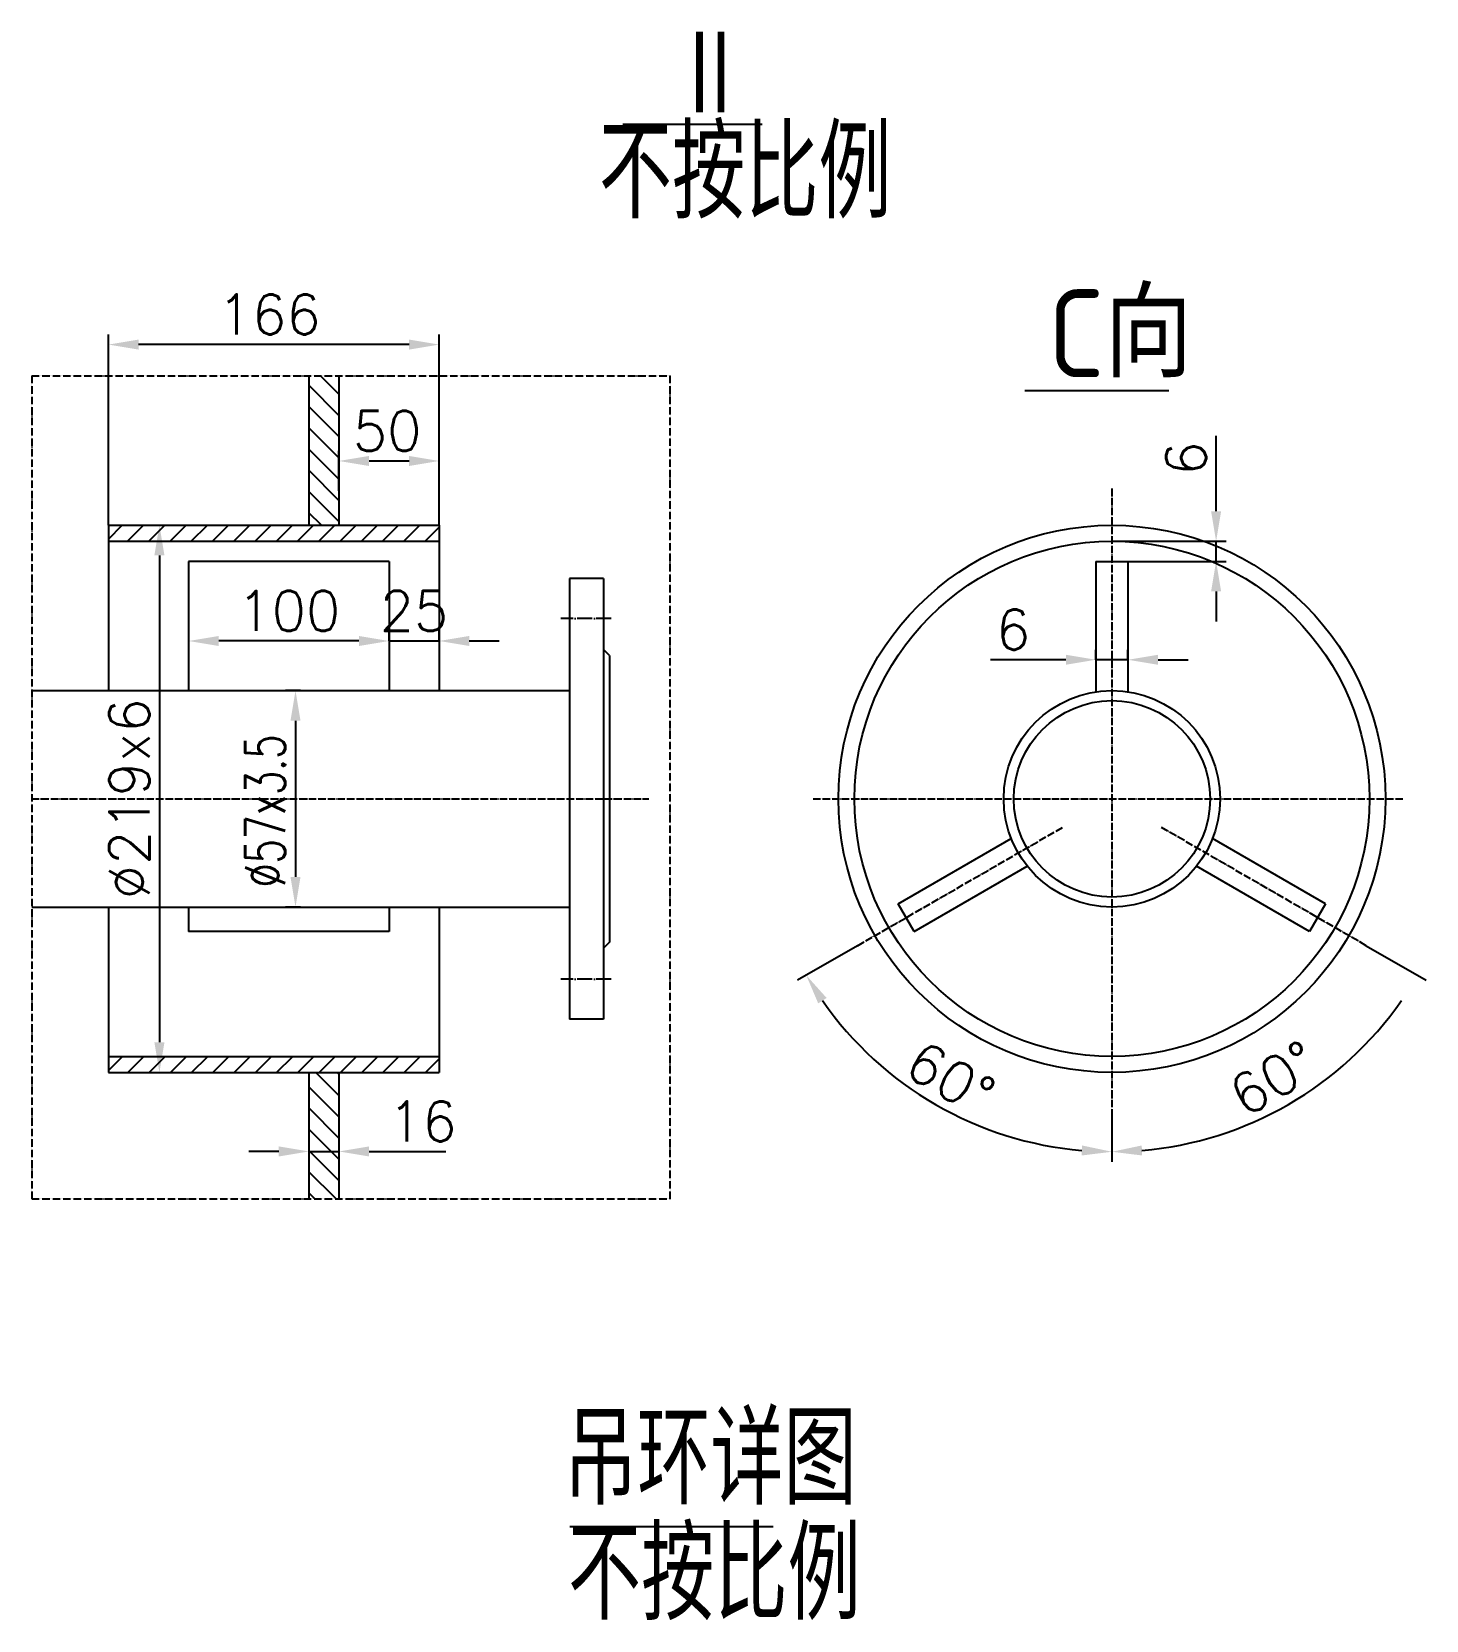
# Model space of a CAD drawing. Header units: millimetres. Extents: x 352 to 14123, y 79 to 19556.
# Drawn here: x 6599 to 8826, y 7159 to 9695 of the extents above; entities that cross this region are included whole.
import ezdxf

# ---------------------------------------------------------------- set-up
doc = ezdxf.new("R2010")
doc.units = ezdxf.units.MM
doc.linetypes.add('ACAD_ISO04W100', pattern=[30.5, 24, -3, 0.5, -3])
doc.linetypes.add('ACAD_ISO05W100', pattern=[33, 24, -3, 0, -3, 0, -3])
for name, color, linetype in [('6文字层', 3, 'Continuous'), ('LAYER1', 1, 'ACAD_ISO04W100'), ('LAYER2', 2, 'Continuous'), ('LAYER3', 3, 'Continuous')]:
    doc.layers.add(name, color=color, linetype=linetype)
doc.styles.add('HZ', font='txt', dxfattribs={"bigfont": 'hztxt'})
doc.styles.get("Standard").update_dxf_attribs({"font": 'txt.shx', "bigfont": 'gbcbig.shx'})

msp = doc.modelspace()

# ---------------------------------------------------------------- linework, layer by layer
at = {"layer": 'LAYER1', "ltscale": 0.5}
for p, q in [((8324.35333, 8965.76783), (8324.35333, 7969.70982)), ((6599.43196, 8470.23732), (7585.08907, 8470.23732)), ((7847.00468, 8470.23732), (8788.90512, 8470.23732)), ((7918.09151, 8235.68195), (8246.48834, 8425.28195)), ((8730.61516, 8235.68195), (8402.21832, 8425.28195))]:
    msp.add_line(p, q, dxfattribs=at)
at = {"layer": 'LAYER1', "linetype": 'ACAD_ISO04W100'}
for p, q in [((7524.81649, 8758.23732), (7444.24586, 8758.23732)), ((7524.81649, 8182.23732), (7444.24586, 8182.23732))]:
    msp.add_line(p, q, dxfattribs=at)
at = {"layer": 'LAYER2'}
for p, q in [((7041.97134, 9145.75095), (7041.97134, 8907.03732)), ((7089.97134, 9145.75095), (7089.97134, 8907.03732)), ((6721.97134, 8907.03732), (7249.97134, 8907.03732)), ((6721.97134, 8907.03732), (6721.97134, 8643.03732)), ((7249.97134, 8907.03732), (7249.97134, 8643.03732)), ((6721.97134, 8881.43732), (7249.97134, 8881.43732)), ((7169.97134, 8849.43732), (6849.97134, 8849.43732)), ((6849.97134, 8849.43732), (6849.97134, 8643.03732)), ((7169.97134, 8849.43732), (7169.97134, 8643.03732)), ((8298.75333, 8849.43732), (8298.75333, 8641.13051)), ((8298.75333, 8849.43732), (8349.95333, 8849.43732)), ((8349.95333, 8849.43732), (8349.95333, 8641.13051)), ((7457.97134, 8822.23732), (7457.97134, 8118.23732)), ((7512.37134, 8822.23732), (7457.97134, 8822.23732)), ((7512.37134, 8822.23732), (7512.37134, 8118.23732)), ((7521.97134, 8699.03732), (7512.37134, 8708.63732)), ((7521.97134, 8699.03732), (7521.97134, 8241.43732)), ((6599.43196, 8643.03732), (7457.97134, 8643.03732)), ((7983.1565, 8302.80757), (8163.5555, 8406.96098)), ((8665.55017, 8302.80757), (8485.15117, 8406.96098)), ((8008.7565, 8258.46707), (8189.1555, 8362.62048)), ((8639.95017, 8258.46707), (8459.55117, 8362.62048)), ((6599.43196, 8297.43732), (7457.97134, 8297.43732)), ((6721.97134, 8297.43732), (6721.97134, 8033.43732)), ((6849.97134, 8297.43732), (6849.97134, 8258.46707)), ((7169.97134, 8297.43732), (7169.97134, 8258.46707)), ((7249.97134, 8297.43732), (7249.97134, 8033.43732)), ((8008.7565, 8258.46707), (7983.1565, 8302.80757)), ((8665.55017, 8302.80757), (8639.95017, 8258.46707)), ((7169.97134, 8258.46707), (6849.97134, 8258.46707)), ((7521.97134, 8241.43732), (7512.37134, 8231.83732)), ((7512.37134, 8118.23732), (7457.97134, 8118.23732)), ((6721.97134, 8059.03732), (7249.97134, 8059.03732)), ((6721.97134, 8033.43732), (7249.97134, 8033.43732)), ((7041.97134, 8033.43732), (7041.97134, 7831.26728)), ((7089.97134, 8033.43732), (7089.97134, 7831.26728))]:
    msp.add_line(p, q, dxfattribs=at)
for radius in [436.8, 411.2, 172.8, 156.8]:
    msp.add_circle((8324.35333, 8470.23732), radius, dxfattribs=at)
at = {"layer": 'LAYER3', "linetype": 'ByBlock', "ltscale": 2}
for p, q in [((7543.36756, 9547.42643), (7765.86981, 9547.42643)), ((6721.97134, 8907.03732), (6721.97134, 9211.59532)), ((7249.97134, 8948.34205), (7249.97134, 9211.59532)), ((7201.97134, 9195.59532), (6769.97134, 9195.59532)), ((7089.97134, 9116.55248), (7060.77287, 9145.75095)), ((7089.97134, 9082.61135), (7041.97134, 9130.61135)), ((8415.32145, 9121.97201), (8185.2531, 9121.97201)), ((7089.97134, 9048.67023), (7041.97134, 9096.67023)), ((7089.97134, 9014.7291), (7041.97134, 9062.7291)), ((8490.75593, 8929.43732), (8490.75593, 9049.7926)), ((7089.97134, 8980.78797), (7041.97134, 9028.78797)), ((7089.97134, 8962.19642), (7089.97134, 9025.73604)), ((7137.97134, 9009.73604), (7201.97134, 9009.73604)), ((7249.97134, 8907.03732), (7249.97134, 9025.73604)), ((7089.97134, 8946.84685), (7041.97134, 8994.84685)), ((7089.97134, 8912.90572), (7041.97134, 8960.90572)), ((6721.97134, 8884.95335), (6744.05531, 8907.03732)), ((6752.39643, 8881.43732), (6777.99643, 8907.03732)), ((6786.33756, 8881.43732), (6811.93756, 8907.03732)), ((6788.27212, 8907.03732), (6819.26887, 8907.03732)), ((6820.27869, 8881.43732), (6845.87869, 8907.03732)), ((6854.21981, 8881.43732), (6879.81981, 8907.03732)), ((6888.16094, 8881.43732), (6913.76094, 8907.03732)), ((6922.10206, 8881.43732), (6947.70206, 8907.03732)), ((6956.04319, 8881.43732), (6981.64319, 8907.03732)), ((6989.98431, 8881.43732), (7015.58431, 8907.03732)), ((7023.92544, 8881.43732), (7049.52544, 8907.03732)), ((7061.89861, 8907.03732), (7041.97134, 8926.9646)), ((7057.86656, 8881.43732), (7083.46656, 8907.03732)), ((7091.80769, 8881.43732), (7117.40769, 8907.03732)), ((7125.74882, 8881.43732), (7151.34882, 8907.03732)), ((7159.68994, 8881.43732), (7185.28994, 8907.03732)), ((7193.63107, 8881.43732), (7219.23107, 8907.03732)), ((7227.57219, 8881.43732), (7249.97134, 8903.83647)), ((8324.35333, 8881.43732), (8506.75593, 8881.43732)), ((8490.75593, 8849.43732), (8490.75593, 8881.43732)), ((6803.26887, 8859.03732), (6803.26887, 8081.43732)), ((8349.95333, 8849.43732), (8506.75593, 8849.43732)), ((8490.75593, 8801.43732), (8490.75593, 8753.43732)), ((6849.97134, 8746.23732), (6849.97134, 8706.2914)), ((7169.97134, 8746.23732), (7169.97134, 8706.2914)), ((7169.97134, 8722.2914), (7169.97134, 8738.2914)), ((7249.97134, 8722.2914), (7249.97134, 8738.2914)), ((7121.97134, 8722.2914), (6897.97134, 8722.2914)), ((7121.97134, 8722.2914), (7073.97134, 8722.2914)), ((7169.97134, 8722.2914), (7249.97134, 8722.2914)), ((7297.97134, 8722.2914), (7345.97134, 8722.2914)), ((8298.75333, 8692.3078), (8298.75333, 8708.3078)), ((8349.95333, 8692.3078), (8349.95333, 8708.3078)), ((8250.75333, 8692.3078), (8130.39806, 8692.3078)), ((8349.95333, 8692.3078), (8298.75333, 8692.3078)), ((8397.95333, 8692.3078), (8445.95333, 8692.3078)), ((7028.70165, 8643.03732), (7004.59147, 8643.03732)), ((7020.59147, 8595.03732), (7020.59147, 8345.43732)), ((7028.70165, 8297.43732), (7004.59147, 8297.43732)), ((7918.09151, 8235.68195), (7822.42876, 8180.45104)), ((8730.61516, 8235.68195), (8826.2779, 8180.45104)), ((6721.97134, 8036.42522), (6744.58345, 8059.03732)), ((6752.92457, 8033.43732), (6778.52457, 8059.03732)), ((6786.8657, 8033.43732), (6812.4657, 8059.03732)), ((6820.80682, 8033.43732), (6846.40682, 8059.03732)), ((6854.74795, 8033.43732), (6880.34795, 8059.03732)), ((6888.68907, 8033.43732), (6914.28907, 8059.03732)), ((6922.6302, 8033.43732), (6948.2302, 8059.03732)), ((6956.57133, 8033.43732), (6982.17133, 8059.03732)), ((6990.51245, 8033.43732), (7016.11245, 8059.03732)), ((7024.45358, 8033.43732), (7050.05358, 8059.03732)), ((7058.3947, 8033.43732), (7083.9947, 8059.03732)), ((7092.33583, 8033.43732), (7117.93583, 8059.03732)), ((7126.27695, 8033.43732), (7151.87695, 8059.03732)), ((7160.21808, 8033.43732), (7185.81808, 8059.03732)), ((7194.1592, 8033.43732), (7219.7592, 8059.03732)), ((7228.10033, 8033.43732), (7249.97134, 8055.30834)), ((6788.27212, 8033.43732), (6819.26887, 8033.43732)), ((7089.97134, 7996.49534), (7053.02935, 8033.43732)), ((7089.97134, 8030.43646), (7086.97048, 8033.43732)), ((7089.97134, 7962.55421), (7041.97134, 8010.55421)), ((7089.97134, 7928.61308), (7041.97134, 7976.61308)), ((8324.35333, 7969.70982), (8324.35333, 7890.66475)), ((8324.35333, 7969.70982), (8324.35333, 7890.66475)), ((7089.97134, 7894.67196), (7041.97134, 7942.67196)), ((7041.97134, 7932.3523), (7041.97134, 7891.17982)), ((7089.97134, 7932.3523), (7089.97134, 7891.17982)), ((6993.97134, 7907.17982), (6945.97134, 7907.17982)), ((7089.97134, 7860.73083), (7041.97134, 7908.73083)), ((7041.97134, 7907.17982), (7089.97134, 7907.17982)), ((7137.97134, 7907.17982), (7260.5137, 7907.17982)), ((7085.49377, 7831.26728), (7041.97134, 7874.78971)), ((7051.55264, 7831.26728), (7041.97134, 7840.84858)), ((7458.50224, 7308.49967), (7783.13358, 7308.49967))]:
    msp.add_line(p, q, dxfattribs=at)
at = {"layer": 'LAYER3', "linetype": 'ACAD_ISO05W100', "ltscale": 0.5}
for p, q in [((6599.43196, 9145.75095), (7619.08222, 9145.75095)), ((6599.43196, 9145.75095), (6599.43196, 7831.26728)), ((7619.08222, 7831.26728), (7619.08222, 9145.75095)), ((6599.43196, 7831.26728), (7619.08222, 7831.26728))]:
    msp.add_line(p, q, dxfattribs=at)
at = {"layer": 'LAYER3', "linetype": 'ByBlock', "ltscale": 2}
for start, end in [(214.88141101, 265.11858899), (274.88141101, 325.11858899)]:
    msp.add_arc((8324.35333, 8470.23732), 563.57257, start, end, dxfattribs=at)
for points in [[(6769.97134, 9203.59532), (6769.97134, 9187.59532), (6721.97134, 9195.59532)], [(7201.97134, 9203.59532), (7201.97134, 9187.59532), (7249.97134, 9195.59532)], [(7137.97134, 9017.73604), (7137.97134, 9001.73604), (7089.97134, 9009.73604)], [(7201.97134, 9017.73604), (7201.97134, 9001.73604), (7249.97134, 9009.73604)], [(8482.75593, 8929.43732), (8498.75593, 8929.43732), (8490.75593, 8881.43732)], [(6795.26887, 8859.03732), (6811.26887, 8859.03732), (6803.26887, 8907.03732)], [(8482.75593, 8801.43732), (8498.75593, 8801.43732), (8490.75593, 8849.43732)], [(6897.97134, 8730.2914), (6897.97134, 8714.2914), (6849.97134, 8722.2914)], [(7121.97134, 8730.2914), (7121.97134, 8714.2914), (7169.97134, 8722.2914)], [(7121.97134, 8730.2914), (7121.97134, 8714.2914), (7169.97134, 8722.2914)], [(7297.97134, 8730.2914), (7297.97134, 8714.2914), (7249.97134, 8722.2914)], [(8250.75333, 8700.3078), (8250.75333, 8684.3078), (8298.75333, 8692.3078)], [(8397.95333, 8700.3078), (8397.95333, 8684.3078), (8349.95333, 8692.3078)], [(7012.59147, 8595.03732), (7028.59147, 8595.03732), (7020.59147, 8643.03732)], [(7012.59147, 8345.43732), (7028.59147, 8345.43732), (7020.59147, 8297.43732)], [(7855.28207, 8143.65017), (7868.78522, 8152.23299), (7836.28517, 8188.45104)], [(6795.26887, 8081.43732), (6811.26887, 8081.43732), (6803.26887, 8033.43732)], [(6993.97134, 7915.17982), (6993.97134, 7899.17982), (7041.97134, 7907.17982)], [(7137.97134, 7915.17982), (7137.97134, 7899.17982), (7089.97134, 7907.17982)], [(8276.73756, 7916.7016), (8276.05619, 7900.71611), (8324.35333, 7906.66475)], [(8372.65047, 7900.71611), (8371.96911, 7916.7016), (8324.35333, 7906.66475)]]:
    msp.add_solid(points, dxfattribs=at)

# ---------------------------------------------------------------- texts
at = {"layer": '6文字层', "color": 2, "style": 'HZ', "width": 0.8}
for s, height, p in [('Ⅱ', 146.16869, (7624.35071, 9552.67063)), ('不按比例', 146.168686, (7504.95809, 9397.02594)), ('吊环详图', 146.168686, (7449.23835, 7343.2129)), ('不按比例', 146.168686, (7455.59324, 7158.95435))]:
    msp.add_text(s, height=height, dxfattribs=at).set_placement(p)
at = {"layer": '6文字层', "color": 3, "insert": (8222.08513, 9283.63517), "char_height": 140.2149436, "width": 456.2531929, "attachment_point": 1, "style": 'HZ'}
msp.add_mtext('{\\Fisocp.shx|c0;C}向', dxfattribs=at)
at = {"layer": 'LAYER3', "linetype": 'ByBlock', "width": 0.7}
msp.add_text('%%c57x3.5', height=64, rotation=90, dxfattribs=at).set_placement((7004.15491, 8328.80411))
at = {"layer": 'LAYER3', "linetype": 'ByBlock', "ltscale": 2, "char_height": 64, "attachment_point": 5}
for s, insert in [('\\A1;166', (6978.62192, 9243.59532)), ('\\A1;50', (7166.98177, 9057.73604)), ('\\A1;100', (7009.97134, 8770.2914)), ('\\A1;25', (7209.97134, 8770.2977)), ('6', (8166.5757, 8740.3078)), ('\\A1;16', (7223.24252, 7955.17982))]:
    msp.add_mtext(s, dxfattribs=dict(at, insert=insert))
for s, insert, rotation in [('6', (8442.75593, 9013.61496), 90), ('%%c219x6', (6755.26257, 8470.23732), 90), ('\\A1;60°', (8066.56705, 8023.73838), 330), ('\\A1;60°', (8582.13962, 8023.73838), 30)]:
    msp.add_mtext(s, dxfattribs=dict(at, insert=insert, rotation=rotation))

doc.saveas('drawing.dxf')
